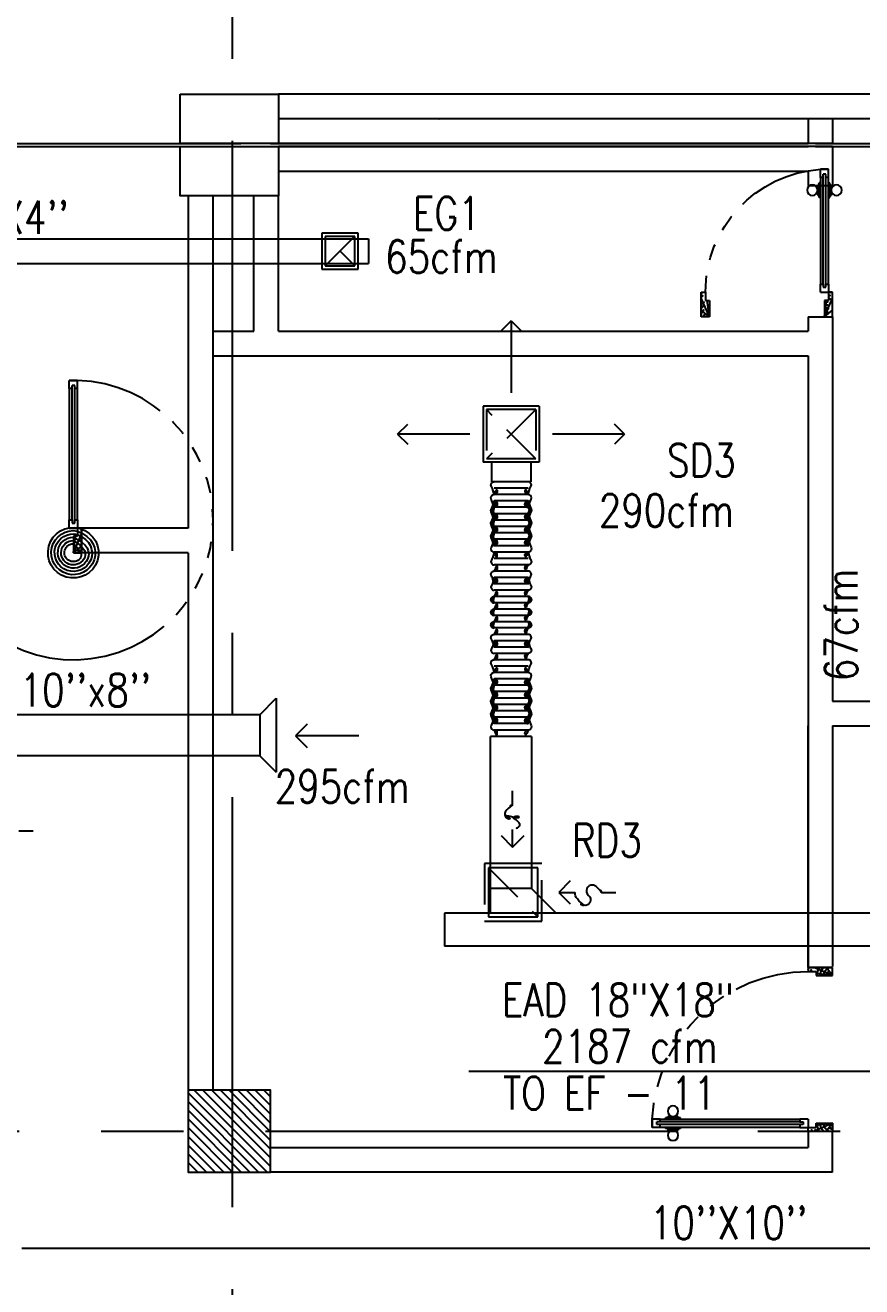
# Model space of a CAD drawing. Extents: x 417866200 to 417866302, y 43498034 to 43498122.
# Drawn here: x 417866227.12 to 417866232.22, y 43498061.09 to 43498068.78 of the extents above; entities that cross this region are included whole.
import ezdxf

# ---------------------------------------------------------------- set-up
doc = ezdxf.new("R2010")
doc.units = 0
doc.header["$MEASUREMENT"] = 0
doc.linetypes.add('CENTERX2', pattern=[4, 2.5, -0.5, 0.5, -0.5])
doc.linetypes.add('HIDDEN', pattern=[0.375, 0.25, -0.125])
doc.layers.get('0').update_dxf_attribs({"linetype": 'CONTINUOUS'})
for name, color, linetype in [('AXES', 11, 'CENTERX2'), ('COL', 7, 'CONTINUOUS'), ('DOOR', 9, 'CONTINUOUS'), ('DUCT', 6, 'CONTINUOUS'), ('EJ', 9, 'CONTINUOUS'), ('EXDUCT', 10, 'CONTINUOUS'), ('HAT', 11, 'CONTINUOUS'), ('M-AC-FLEX', 7, 'CONTINUOUS'), ('M-EGU.', 2, 'CONTINUOUS'), ('M-TEXT', 2, 'CONTINUOUS'), ('SCD', 2, 'CONTINUOUS'), ('WALL', 9, 'CONTINUOUS')]:
    doc.layers.add(name, color=color, linetype=linetype)
doc.styles.add('ROMANS', font='ROMANS.shx', dxfattribs={"width": 0.6})

# ---------------------------------------------------------------- blocks, each defined once
blk = doc.blocks.new('DOOR80')
at = {"layer": 'DOOR', "color": 7, "linetype": 'ByBlock'}
for p, q in [((-150, 800), (0, 800)), ((-150, 800), (-150, 775)), ((0, 800), (-150, 800)), ((-150, 775), (-100, 775)), ((0, 750), (-113.7, 800)), ((-100, 775), (-100, 750)), ((0, 750), (-40.1, 800)), ((0, 750), (0, 800)), ((0, 750), (-100, 763.4)), ((-100, 750), (0, 750)), ((-727.2, 82.2), (-817.2, 82.2)), ((-817.2, 75), (-817.2, 82.2)), ((-804.6, 91.2), (-739.8, 91.2)), ((-804.6, 82.2), (-804.6, 91.2)), ((-804.6, 82.2), (-739.8, 82.2)), ((-739.8, 82.2), (-739.8, 91.2)), ((-727.2, 75), (-727.2, 82.2)), ((-849.6, 75), (-899.6, 75)), ((-899.6, 75), (-899.6, 25)), ((-899.6, 25), (-899.6, 75)), ((-849.6, 25), (-899.6, 25)), ((-849.6, 58), (-869.6, 58)), ((-869.6, 42), (-869.6, 58)), ((-849.6, 42), (-869.6, 42)), ((-849.6, 58), (-849.6, 75)), ((-849.6, 25), (-849.6, 42)), ((-817.2, 25), (-817.2, 17.8)), ((-727.2, 17.8), (-817.2, 17.8)), ((-804.6, 17.8), (-739.8, 17.8)), ((-804.6, 17.8), (-804.6, 8.8)), ((-804.6, 8.8), (-739.8, 8.8)), ((-739.8, 17.8), (-739.8, 8.8)), ((-727.2, 25), (-727.2, 17.8)), ((-150, 75), (-200, 75)), ((-200, 75), (-200, 58)), ((-200, 58), (-180, 58)), ((-180, 42), (-200, 42)), ((-200, 42), (-200, 25)), ((-200, 25), (-150, 25)), ((-180, 58), (-180, 42)), ((-150, 75), (-150, 25)), ((-150, 25), (-100, 25)), ((-150, 0), (-150, 25)), ((0, 0), (-150, 0)), ((0, 50), (-113.7, 0)), ((-100, 25), (-100, 50)), ((0, 50), (-100, 36.6)), ((-100, 50), (0, 50)), ((0, 50), (-40.1, 0)), ((0, 50), (0, 0))]:
    blk.add_line(p, q, dxfattribs=at)
at = {"layer": 'DOOR', "linetype": 'ByBlock'}
for p, q in [((-849.6, 75), (-200, 75)), ((-200, 58), (-849.6, 58)), ((-200, 42), (-849.6, 42)), ((-200, 25), (-849.6, 25))]:
    blk.add_line(p, q, dxfattribs=at)
at = {"layer": 'DOOR', "color": 7, "linetype": 'ByBlock'}
for centre in [(-772.2, 123.5), (-772.2, -23.5)]:
    blk.add_circle(centre, 32.4, dxfattribs=at)
at = {"layer": 'DOOR', "linetype": 'HIDDEN', "ltscale": 0.5}
blk.add_arc((-149.1, 22.7), 752.3, 90.06946, 176.0204, dxfattribs=at)
at = {"layer": 'DOOR', "color": 7, "linetype": 'ByBlock'}
for centre, radius, start, end in [((0, 750), 154.4, 161.10529, 166.28577), ((0, 750), 134.4, 158.15985, 169.28002), ((0, 750), 94.4, 148.01819, 180), ((0, 750), 74.4, 137.77643, 180), ((0, 750), 54.4, 113.20738, 180), ((0, 750), 34.4, 90, 180), ((0, 750), 14.4, 90, 180), ((0, 50), 154.4, 193.71423, 198.89471), ((0, 50), 134.4, 190.71998, 201.84015), ((0, 50), 114.4, 192.62257, 205.91616), ((0, 50), 94.4, 180, 211.98181), ((0, 50), 74.4, 180, 222.22357), ((0, 50), 54.4, 180, 246.79262), ((0, 50), 34.4, 180, 270), ((0, 50), 14.4, 180, 270)]:
    blk.add_arc(centre, radius, start, end, dxfattribs=at)
blk = doc.blocks.new('DOOR-10')
at = {"layer": 'DOOR', "color": 0, "linetype": 'ByBlock'}
for p, q in [((-25.7, 1100), (-75.7, 1100)), ((-75.7, 1100), (-25.7, 1100)), ((-75.7, 1050), (-75.7, 1100)), ((-25.7, 1050), (-25.7, 1100)), ((-82.9, 1005), (-91.9, 1005)), ((-91.9, 1005), (-91.9, 940.2)), ((-75.7, 1017.6), (-82.9, 1017.6)), ((-82.9, 927.6), (-82.9, 1017.6)), ((-82.9, 1005), (-82.9, 940.2)), ((-58.7, 1050), (-75.7, 1050)), ((-42.7, 1070), (-58.7, 1070)), ((-58.7, 1050), (-58.7, 1070)), ((-42.7, 1050), (-42.7, 1070)), ((-25.7, 1050), (-42.7, 1050)), ((-25.7, 1017.6), (-18.5, 1017.6)), ((-18.5, 927.6), (-18.5, 1017.6)), ((-18.5, 1005), (-9.5, 1005)), ((-18.5, 1005), (-18.5, 940.2)), ((-9.5, 1005), (-9.5, 940.2)), ((-82.9, 940.2), (-91.9, 940.2)), ((-75.7, 927.6), (-82.9, 927.6)), ((-25.7, 927.6), (-18.5, 927.6)), ((-18.5, 940.2), (-9.5, 940.2)), ((-75.7, 200), (-58.7, 200)), ((-75.7, 150), (-75.7, 200)), ((-58.7, 200), (-58.7, 180)), ((-58.7, 180), (-42.7, 180)), ((-42.7, 200), (-25.7, 200)), ((-42.7, 180), (-42.7, 200)), ((-25.7, 200), (-25.7, 150)), ((-1000.7, 0), (-1000.7, 150)), ((-1000.7, 150), (-975.7, 150)), ((-1000.7, 150), (-1000.7, 0)), ((-975.7, 150), (-975.7, 100)), ((-975.7, 100), (-950.7, 100)), ((-950.7, 100), (-950.7, 0)), ((-75.7, 150), (-25.7, 150)), ((-50.7, 100), (-50.7, 0)), ((-25.7, 100), (-50.7, 100)), ((-0.7, 150), (-25.7, 150)), ((-25.7, 150), (-25.7, 100)), ((-950.7, 0), (-1000.7, 0)), ((-50.7, 0), (-0.7, 0))]:
    blk.add_line(p, q, dxfattribs=at)
at = {"layer": 'DOOR', "linetype": 'ByBlock'}
for p, q in [((-75.7, 1050), (-75.7, 200)), ((-58.7, 200), (-58.7, 1050)), ((-42.7, 200), (-42.7, 1050)), ((-25.7, 200), (-25.7, 1050))]:
    blk.add_line(p, q, dxfattribs=at)
at = {"layer": 'DOOR', "color": 9, "linetype": 'ByBlock'}
for p, q in [((-950.7, 0), (-1000.7, 113.7)), ((-950.7, 0), (-964.1, 100)), ((-50.7, 0), (-0.7, 113.7)), ((-50.7, 0), (-37.3, 100)), ((-0.7, 0), (-0.7, 150)), ((-950.7, 0), (-1000.7, 40.1)), ((-50.7, 0), (-0.7, 40.1))]:
    blk.add_line(p, q, dxfattribs=at)
at = {"layer": 'DOOR', "color": 0, "linetype": 'ByBlock'}
for centre in [(-124.2, 972.6), (22.8, 972.6)]:
    blk.add_circle(centre, 32.4, dxfattribs=at)
at = {"layer": 'DOOR', "linetype": 'HIDDEN', "ltscale": 0.5}
blk.add_arc((-23.4, 149.1), 952.3, 93.14816, 179.94816, dxfattribs=at)
at = {"layer": 'DOOR', "color": 9, "linetype": 'ByBlock'}
for centre, radius, start, end in [((-950.7, 0), 154.4, 103.71423, 108.89471), ((-950.7, 0), 134.4, 100.71998, 111.84015), ((-950.7, 0), 94.4, 90, 121.98181), ((-50.7, 0), 94.4, 58.01819, 90), ((-50.7, 0), 134.4, 68.15985, 79.28002), ((-50.7, 0), 114.4, 64.08384, 77.37743), ((-50.7, 0), 154.4, 71.10529, 76.28577), ((-950.7, 0), 74.4, 90, 132.22357), ((-950.7, 0), 54.4, 90, 156.79262), ((-950.7, 0), 34.4, 90, 180), ((-950.7, 0), 14.4, 90, 180), ((-50.7, 0), 74.4, 47.77643, 90), ((-50.7, 0), 54.4, 23.20738, 90), ((-50.7, 0), 34.4, 0, 90), ((-50.7, 0), 14.4, 0, 90)]:
    blk.add_arc(centre, radius, start, end, dxfattribs=at)
blk = doc.blocks.new('A$C272A55A0')
at = {"layer": 'DOOR', "color": 0, "linetype": 'ByBlock'}
for p, q in [((0, 900.4), (0, 1050.4)), ((50, 1050.4), (0, 1050.4)), ((50, 950.4), (50, 1050.4)), ((1750, 950.4), (1750, 1050.4)), ((1750, 1050.4), (1800, 1050.4)), ((1800, 1050.4), (1800, 900.4)), ((25, 950.4), (50, 950.4)), ((25, 900.4), (25, 950.4)), ((1775, 950.4), (1750, 950.4)), ((1775, 900.4), (1775, 950.4)), ((0, 900.4), (25, 900.4)), ((75, 900.4), (25, 900.4)), ((25, 850.4), (25, 900.4)), ((42, 850.4), (25, 850.4)), ((58, 870.4), (42, 870.4)), ((42, 870.4), (42, 850.4)), ((58, 850.4), (58, 870.4)), ((75, 850.4), (58, 850.4)), ((75, 900.4), (75, 850.4)), ((1725, 900.4), (1775, 900.4)), ((1725, 900.4), (1725, 850.4)), ((1725, 850.4), (1742, 850.4)), ((1742, 870.4), (1758, 870.4)), ((1742, 850.4), (1742, 870.4)), ((1758, 870.4), (1758, 850.4)), ((1758, 850.4), (1775, 850.4)), ((1800, 900.4), (1775, 900.4)), ((1775, 850.4), (1775, 900.4)), ((1717.8, 160.1), (1708.8, 160.1)), ((1708.8, 95.3), (1708.8, 160.1)), ((1725, 172.7), (1717.8, 172.7)), ((1717.8, 172.7), (1717.8, 82.7)), ((1717.8, 95.3), (1717.8, 160.1)), ((1775, 172.7), (1782.2, 172.7)), ((1782.2, 172.7), (1782.2, 82.7)), ((1782.2, 160.1), (1791.2, 160.1)), ((1782.2, 95.3), (1782.2, 160.1)), ((1791.2, 95.3), (1791.2, 160.1)), ((1717.8, 95.3), (1708.8, 95.3)), ((1725, 82.7), (1717.8, 82.7)), ((1775, 82.7), (1782.2, 82.7)), ((1782.2, 95.3), (1791.2, 95.3)), ((25, 50.4), (42, 50.4)), ((25, 50.4), (25, 0.4)), ((25, 0.4), (75, 0.4)), ((75, 0.4), (25, 0.4)), ((42, 50.4), (42, 30.4)), ((42, 30.4), (58, 30.4)), ((58, 50.4), (75, 50.4)), ((58, 50.4), (58, 30.4)), ((75, 50.4), (75, 0.4)), ((1742, 50.4), (1725, 50.4)), ((1725, 50.4), (1725, 0.4)), ((1775, 0.4), (1725, 0.4)), ((1725, 0.4), (1775, 0.4)), ((1742, 50.4), (1742, 30.4)), ((1758, 30.4), (1742, 30.4)), ((1775, 50.4), (1758, 50.4)), ((1758, 50.4), (1758, 30.4)), ((1775, 50.4), (1775, 0.4))]:
    blk.add_line(p, q, dxfattribs=at)
at = {"layer": 'DOOR', "color": 9, "linetype": 'ByBlock'}
for p, q in [((50, 1050.4), (0, 1010.2)), ((50, 1050.4), (0, 936.6)), ((50, 1050.4), (36.6, 950.4)), ((1750, 1050.4), (1800, 1010.2)), ((1750, 1050.4), (1800, 936.6)), ((1750, 1050.4), (1763.4, 950.4))]:
    blk.add_line(p, q, dxfattribs=at)
at = {"layer": 'DOOR', "linetype": 'ByBlock'}
for p, q in [((25, 850.4), (25, 50.4)), ((42, 850.4), (42, 50.4)), ((58, 850.4), (58, 50.4)), ((75, 50.4), (75, 850.4)), ((1725, 50.4), (1725, 850.4)), ((1742, 850.4), (1742, 50.4)), ((1758, 850.4), (1758, 50.4)), ((1775, 850.4), (1775, 50.4))]:
    blk.add_line(p, q, dxfattribs=at)
at = {"layer": 'DOOR', "color": 0, "linetype": 'ByBlock'}
for centre in [(1676.5, 127.7), (1823.5, 127.7)]:
    blk.add_circle(centre, 32.4, dxfattribs=at)
at = {"layer": 'DOOR', "color": 9, "linetype": 'ByBlock'}
for centre, radius, start, end in [((50, 1050.4), 54.4, 203.20738, 270), ((50, 1050.4), 34.4, 180, 270), ((50, 1050.4), 14.4, 180, 270), ((1750, 1050.4), 14.4, 270, 0), ((1750, 1050.4), 34.4, 270, 0), ((1750, 1050.4), 54.4, 270, 336.79262), ((50, 1050.4), 74.4, 227.77643, 270), ((50, 1050.4), 94.4, 238.01819, 270), ((50, 1050.4), 114.4, 244.08384, 257.37743), ((50, 1050.4), 134.4, 248.15985, 259.28002), ((1750, 1050.4), 74.4, 270, 312.22357), ((1750, 1050.4), 94.4, 270, 301.98181), ((1750, 1050.4), 114.4, 282.62257, 295.91616), ((1750, 1050.4), 134.4, 280.71998, 291.84015), ((50, 1050.4), 154.4, 251.10529, 256.28577), ((1750, 1050.4), 154.4, 283.71423, 288.89471)]:
    blk.add_arc(centre, radius, start, end, dxfattribs=at)
at = {"layer": 'DOOR', "linetype": 'HIDDEN', "ltscale": 0.5}
for centre, start, end in [((50, 851.4), 268.31738, 3.29648), ((1750, 851.4), 176.70352, 271.68262)]:
    blk.add_arc(centre, 851.4, start, end, dxfattribs=at)
at = {"layer": 'WALL', "linetype": 'ByBlock'}
blk.add_line((1800, 900.4), (1800, 1050.4), dxfattribs=at)
blk = doc.blocks.new('C5')
at = {"layer": 'HAT', "linetype": 'ByBlock'}
h = blk.add_hatch(dxfattribs=at)
h.set_pattern_fill('ANSI31', color=256, scale=300, style=0)
h.set_pattern_definition([(45, (-223356.182, -51411.005), (-26.516504, 26.516504), [])])
h.paths.add_polyline_path([(300, 300), (0, 300), (0, 0), (300, 0)])
h.paths.add_polyline_path([(600, 300), (300, 300), (300, 0), (600, 0)])
at = {"layer": 'COL'}
blk.add_lwpolyline([(600, 300), (0, 300), (0, 0), (600, 0)], close=True, dxfattribs=at)
blk = doc.blocks.new('COL50')
at = {"layer": 'COL'}
blk.add_lwpolyline([(-250, 250), (-250, -250), (250, -250), (250, 250)], close=True, dxfattribs=at)
blk = doc.blocks.new('*X73')
at = {"color": 0}
for p, q in [((235128.6, 139881.3), (235597, 140349.7)), ((235128.6, 139934.3), (235544, 140349.7)), ((235128.6, 139987.3), (235491, 140349.7)), ((235128.6, 140040.4), (235437.9, 140349.7)), ((235128.6, 140093.4), (235384.9, 140349.7)), ((235128.6, 140146.4), (235331.9, 140349.7)), ((235128.6, 140199.5), (235278.8, 140349.7)), ((235128.6, 140252.5), (235225.8, 140349.7)), ((235128.6, 140305.5), (235172.8, 140349.7)), ((235150.1, 139849.7), (235628.6, 140328.2)), ((235203.1, 139849.7), (235628.6, 140275.2)), ((235256.1, 139849.7), (235628.6, 140222.2)), ((235309.1, 139849.7), (235628.6, 140169.1)), ((235362.2, 139849.7), (235628.6, 140116.1)), ((235415.2, 139849.7), (235628.6, 140063.1)), ((235468.2, 139849.7), (235628.6, 140010)), ((235521.3, 139849.7), (235628.6, 139957)), ((235574.3, 139849.7), (235628.6, 139904))]:
    blk.add_line(p, q, dxfattribs=at)

msp = doc.modelspace()

# ---------------------------------------------------------------- linework, layer by layer
at = {"layer": 'AXES'}
for p, q in [((417866228.384, 43498033.5727), (417866228.384, 43498111.2854)), ((417866200.934, 43498068.057), (417866268.624, 43498068.057)), ((417866200.934, 43498068.037), (417866268.624, 43498068.037)), ((417866200.584, 43498062.037), (417866268.624, 43498062.037))]:
    msp.add_line(p, q, dxfattribs=at)
at = {"layer": 'DUCT'}
for p, q in [((417866230.2056, 43498064.4421), (417866229.9556, 43498064.4421)), ((417866229.9556, 43498063.3644), (417866229.9556, 43498064.4421)), ((417866230.2056, 43498064.4421), (417866230.2056, 43498063.5144)), ((417866230.2056, 43498063.5144), (417866229.9556, 43498063.5144)), ((417866230.3556, 43498063.3644), (417866230.2056, 43498063.5144))]:
    msp.add_line(p, q, dxfattribs=at)
at = {"layer": 'DUCT', "linetype": 'ByBlock'}
for p, q in [((417866229.6756, 43498063.3644), (417866229.6756, 43498063.1644)), ((417866234.322, 43498063.3644), (417866229.6756, 43498063.3644)), ((417866234.322, 43498063.1644), (417866229.6756, 43498063.1644)), ((417866227.1, 43498061.3236), (417866234.3338, 43498061.3236))]:
    msp.add_line(p, q, dxfattribs=at)
at = {"layer": 'EJ'}
for p, q in [((417866225.014, 43498068.057), (417866228.114, 43498068.057)), ((417866225.014, 43498068.037), (417866228.114, 43498068.037)), ((417866228.614, 43498068.057), (417866229.489, 43498068.057)), ((417866228.614, 43498068.037), (417866229.489, 43498068.037)), ((417866231.889, 43498068.057), (417866228.664, 43498068.057)), ((417866231.889, 43498068.037), (417866228.664, 43498068.037)), ((417866229.639, 43498068.057), (417866231.889, 43498068.057)), ((417866229.639, 43498068.037), (417866231.889, 43498068.037)), ((417866232.039, 43498068.057), (417866235.314, 43498068.057)), ((417866232.039, 43498068.037), (417866235.314, 43498068.037))]:
    msp.add_line(p, q, dxfattribs=at)
at = {"layer": 'EXDUCT', "linetype": 'ByBlock'}
for p, q in [((417866225.6136, 43498067.4744), (417866229.2117, 43498067.4744)), ((417866229.2117, 43498067.4744), (417866229.2117, 43498067.3244)), ((417866225.7602, 43498067.3244), (417866229.2117, 43498067.3244)), ((417866228.5503, 43498064.5748), (417866228.6503, 43498064.6748)), ((417866228.6503, 43498064.6748), (417866228.6503, 43498064.2248)), ((417866228.5503, 43498064.5748), (417866225.6636, 43498064.5748)), ((417866228.5503, 43498064.5748), (417866228.5503, 43498064.3248)), ((417866228.5503, 43498064.3248), (417866225.8136, 43498064.3248)), ((417866228.5503, 43498064.3248), (417866228.6503, 43498064.2248))]:
    msp.add_line(p, q, dxfattribs=at)
at = {"layer": 'M-AC-FLEX', "color": 11}
for p, q in [((417866230.1844, 43498065.9557), (417866229.9769, 43498065.9557)), ((417866230.1844, 43498065.9167), (417866229.9769, 43498065.9167)), ((417866230.1844, 43498065.8777), (417866229.9769, 43498065.8777)), ((417866230.1844, 43498065.8387), (417866229.9769, 43498065.8387)), ((417866230.1844, 43498065.7997), (417866229.9769, 43498065.7997)), ((417866230.1844, 43498065.7607), (417866229.9769, 43498065.7607)), ((417866230.1844, 43498065.7217), (417866229.9769, 43498065.7217)), ((417866230.1844, 43498065.7217), (417866229.9769, 43498065.7217)), ((417866230.1844, 43498065.6827), (417866229.9769, 43498065.6827)), ((417866230.1844, 43498065.6437), (417866229.9769, 43498065.6437)), ((417866230.1844, 43498065.6047), (417866229.9769, 43498065.6047)), ((417866230.1844, 43498065.5657), (417866229.9769, 43498065.5657)), ((417866230.1844, 43498065.5267), (417866229.9769, 43498065.5267)), ((417866230.1844, 43498065.4884), (417866229.9769, 43498065.4884)), ((417866230.1844, 43498065.4884), (417866229.9769, 43498065.4884)), ((417866230.1844, 43498065.4494), (417866229.9769, 43498065.4494)), ((417866230.1844, 43498065.4494), (417866229.9769, 43498065.4494)), ((417866230.1844, 43498065.411), (417866229.9769, 43498065.411)), ((417866230.1844, 43498065.411), (417866229.9769, 43498065.411)), ((417866230.1844, 43498065.372), (417866229.9769, 43498065.372)), ((417866230.1844, 43498065.372), (417866229.9769, 43498065.372)), ((417866230.1844, 43498065.3337), (417866229.9769, 43498065.3337)), ((417866230.1844, 43498065.3337), (417866229.9769, 43498065.3337)), ((417866230.1844, 43498065.2947), (417866229.9769, 43498065.2947)), ((417866230.1844, 43498065.2947), (417866229.9769, 43498065.2947)), ((417866230.1844, 43498065.2571), (417866229.9769, 43498065.2571)), ((417866230.1844, 43498065.2571), (417866229.9769, 43498065.2571)), ((417866230.1844, 43498065.2181), (417866229.9769, 43498065.2181)), ((417866230.1844, 43498065.2181), (417866229.9769, 43498065.2181)), ((417866230.1844, 43498065.1798), (417866229.9769, 43498065.1798)), ((417866230.1844, 43498065.1798), (417866229.9769, 43498065.1798)), ((417866230.1844, 43498065.1408), (417866229.9769, 43498065.1408)), ((417866230.1844, 43498065.1408), (417866229.9769, 43498065.1408)), ((417866230.1844, 43498065.1031), (417866229.9769, 43498065.1031)), ((417866230.1844, 43498065.1031), (417866229.9769, 43498065.1031)), ((417866230.1844, 43498065.0641), (417866229.9769, 43498065.0641)), ((417866230.1844, 43498065.0641), (417866229.9769, 43498065.0641)), ((417866230.1844, 43498065.0258), (417866229.9769, 43498065.0258)), ((417866230.1844, 43498065.0258), (417866229.9769, 43498065.0258)), ((417866230.1844, 43498064.9868), (417866229.9769, 43498064.9868)), ((417866230.1844, 43498064.9868), (417866229.9769, 43498064.9868)), ((417866230.1844, 43498064.9485), (417866229.9769, 43498064.9485)), ((417866230.1844, 43498064.9485), (417866229.9769, 43498064.9485)), ((417866230.1844, 43498064.9095), (417866229.9769, 43498064.9095)), ((417866230.1844, 43498064.9095), (417866229.9769, 43498064.9095)), ((417866230.1844, 43498064.8712), (417866229.9769, 43498064.8712)), ((417866230.1844, 43498064.8322), (417866229.9769, 43498064.8322)), ((417866230.1844, 43498064.7932), (417866229.9769, 43498064.7932)), ((417866230.1844, 43498064.7542), (417866229.9769, 43498064.7542)), ((417866230.1844, 43498064.7152), (417866229.9769, 43498064.7152)), ((417866230.1844, 43498064.6762), (417866229.9769, 43498064.6762)), ((417866230.1844, 43498064.6761), (417866229.9769, 43498064.6761)), ((417866230.1844, 43498064.6372), (417866229.9769, 43498064.6372)), ((417866230.1844, 43498064.5981), (417866229.9769, 43498064.5981)), ((417866230.1844, 43498064.5591), (417866229.9769, 43498064.5591)), ((417866230.1844, 43498064.5201), (417866229.9769, 43498064.5201)), ((417866230.1844, 43498064.4811), (417866229.9769, 43498064.4811)), ((417866230.1844, 43498064.4421), (417866229.9769, 43498064.4421))]:
    msp.add_line(p, q, dxfattribs=at)
at = {"layer": 'M-AC-FLEX'}
for points in [[(417866229.9769, 43498065.8387, 1), (417866229.9769, 43498065.8777, -1), (417866229.9769, 43498065.9167, 1), (417866229.9769, 43498065.9557, -1.018005), (417866229.9769, 43498065.994)], [(417866230.1844, 43498065.8387, -1), (417866230.1844, 43498065.8777, 1), (417866230.1844, 43498065.9167, -1), (417866230.1844, 43498065.9557, 1.018005), (417866230.1844, 43498065.994)], [(417866229.9769, 43498065.8777, -1), (417866229.9769, 43498065.8387, 1), (417866229.9769, 43498065.7997)], [(417866230.1844, 43498065.8777, 1), (417866230.1844, 43498065.8387, -1), (417866230.1844, 43498065.7997)], [(417866229.9768, 43498065.7997, -1.000001), (417866229.9769, 43498065.8387)], [(417866229.9768, 43498065.8387, 1.000001), (417866229.9769, 43498065.7997)], [(417866229.9769, 43498065.7607, 1), (417866229.9769, 43498065.7997, -1), (417866229.9769, 43498065.8387)], [(417866229.9769, 43498065.7997, -1), (417866229.9769, 43498065.7607, 1), (417866229.9769, 43498065.7217)], [(417866230.1844, 43498065.7607, -1), (417866230.1844, 43498065.7997, 1), (417866230.1844, 43498065.8387)], [(417866230.1844, 43498065.7997, 1), (417866230.1844, 43498065.7607, -1), (417866230.1844, 43498065.7217)], [(417866230.1844, 43498065.7997, 1), (417866230.1844, 43498065.8387)], [(417866230.1844, 43498065.8387, -1), (417866230.1844, 43498065.7997)], [(417866229.9768, 43498065.7217, -1.000001), (417866229.9769, 43498065.7607)], [(417866229.9768, 43498065.7607, 1.000001), (417866229.9769, 43498065.7217)], [(417866229.9768, 43498065.7607, 1.000001), (417866229.9769, 43498065.7217)], [(417866229.9768, 43498065.7217, -1.000001), (417866229.9769, 43498065.7607)], [(417866229.9769, 43498065.6827, 1), (417866229.9769, 43498065.7217, -1), (417866229.9769, 43498065.7607)], [(417866229.9769, 43498065.7217, -1), (417866229.9769, 43498065.6827, 1), (417866229.9769, 43498065.6437)], [(417866230.1844, 43498065.6827, -1), (417866230.1844, 43498065.7217, 1), (417866230.1844, 43498065.7607)], [(417866230.1844, 43498065.7217, 1), (417866230.1844, 43498065.6827, -1), (417866230.1844, 43498065.6437)], [(417866230.1844, 43498065.7217, 1), (417866230.1844, 43498065.7607)], [(417866230.1844, 43498065.7607, -1), (417866230.1844, 43498065.7217)], [(417866230.1844, 43498065.7607, -1), (417866230.1844, 43498065.7217)], [(417866230.1844, 43498065.7217, 1), (417866230.1844, 43498065.7607)], [(417866229.9768, 43498065.6827, 1.000001), (417866229.9769, 43498065.6437)], [(417866229.9768, 43498065.6437, -1.000001), (417866229.9769, 43498065.6827)], [(417866229.9769, 43498065.6047, 1), (417866229.9769, 43498065.6437, -1), (417866229.9769, 43498065.6827)], [(417866229.9769, 43498065.6437, -1), (417866229.9769, 43498065.6047, 1), (417866229.9769, 43498065.5657, -1), (417866229.9769, 43498065.5267, 1.018005), (417866229.9769, 43498065.4884)], [(417866230.1844, 43498065.6047, -1), (417866230.1844, 43498065.6437, 1), (417866230.1844, 43498065.6827)], [(417866230.1844, 43498065.6437, 1), (417866230.1844, 43498065.6047, -1), (417866230.1844, 43498065.5657, 1), (417866230.1844, 43498065.5267, -1.018005), (417866230.1844, 43498065.4884)], [(417866230.1844, 43498065.6827, -1), (417866230.1844, 43498065.6437)], [(417866230.1844, 43498065.6437, 1), (417866230.1844, 43498065.6827)], [(417866229.9769, 43498065.372, 1), (417866229.9769, 43498065.411, -1.018005), (417866229.9769, 43498065.4494)], [(417866229.9769, 43498065.411, -1), (417866229.9769, 43498065.372, 1.018005), (417866229.9769, 43498065.3337)], [(417866230.1844, 43498065.372, -1), (417866230.1844, 43498065.411, 1.018005), (417866230.1844, 43498065.4494)], [(417866230.1844, 43498065.411, 1), (417866230.1844, 43498065.372, -1.018005), (417866230.1844, 43498065.3337)], [(417866229.9762, 43498065.2954, 1.000002), (417866229.9769, 43498065.2571)], [(417866229.9762, 43498065.2564, -1.000002), (417866229.9769, 43498065.2947)], [(417866230.1844, 43498065.2954, -1.017916), (417866230.1844, 43498065.2571)], [(417866230.1844, 43498065.2564, 1.017916), (417866230.1844, 43498065.2947)], [(417866229.9769, 43498065.1798, 0.000657), (417866229.9769, 43498065.1798, -1.018005), (417866229.9769, 43498065.2181)], [(417866229.9769, 43498065.2181, -0.000657), (417866229.9769, 43498065.2181, 1.018005), (417866229.9769, 43498065.1798)], [(417866230.1843, 43498065.1798, -0.000657), (417866230.1844, 43498065.1798, 1.018005), (417866230.1844, 43498065.2181)], [(417866230.1843, 43498065.2181, 0.000657), (417866230.1844, 43498065.2181, -1.018005), (417866230.1844, 43498065.1798)], [(417866229.9762, 43498065.1415, 1.000002), (417866229.9769, 43498065.1031)], [(417866229.9762, 43498065.1025, -1.000002), (417866229.9769, 43498065.1408)], [(417866230.1844, 43498065.1415, -1.017916), (417866230.1844, 43498065.1031)], [(417866230.1844, 43498065.1025, 1.017916), (417866230.1844, 43498065.1408)], [(417866229.9769, 43498064.9868, 1), (417866229.9769, 43498065.0258, -1.018005), (417866229.9769, 43498065.0641)], [(417866229.9769, 43498065.0258, -1), (417866229.9769, 43498064.9868, 1.018005), (417866229.9769, 43498064.9485)], [(417866230.1844, 43498064.9868, -1), (417866230.1844, 43498065.0258, 1.018005), (417866230.1844, 43498065.0641)], [(417866230.1844, 43498065.0258, 1), (417866230.1844, 43498064.9868, -1.018005), (417866230.1844, 43498064.9485)], [(417866229.9769, 43498064.7542, 1), (417866229.9769, 43498064.7932, -1), (417866229.9769, 43498064.8322, 1), (417866229.9769, 43498064.8712, -1.018005), (417866229.9769, 43498064.9095)], [(417866230.1844, 43498064.7542, -1), (417866230.1844, 43498064.7932, 1), (417866230.1844, 43498064.8322, -1), (417866230.1844, 43498064.8712, 1.018005), (417866230.1844, 43498064.9095)], [(417866229.9769, 43498064.7932, -1), (417866229.9769, 43498064.7542, 1), (417866229.9769, 43498064.7152)], [(417866230.1844, 43498064.7932, 1), (417866230.1844, 43498064.7542, -1), (417866230.1844, 43498064.7152)], [(417866229.9768, 43498064.7152, -1.000001), (417866229.9769, 43498064.7542)], [(417866229.9768, 43498064.7542, 1.000001), (417866229.9769, 43498064.7152)], [(417866229.9769, 43498064.6762, 1), (417866229.9769, 43498064.7152, -1), (417866229.9769, 43498064.7542)], [(417866229.9769, 43498064.7152, -1), (417866229.9769, 43498064.6762, 1), (417866229.9769, 43498064.6372)], [(417866230.1844, 43498064.6762, -1), (417866230.1844, 43498064.7152, 1), (417866230.1844, 43498064.7542)], [(417866230.1844, 43498064.7152, 1), (417866230.1844, 43498064.6762, -1), (417866230.1844, 43498064.6372)], [(417866230.1844, 43498064.7152, 1), (417866230.1844, 43498064.7542)], [(417866230.1844, 43498064.7542, -1), (417866230.1844, 43498064.7152)], [(417866229.9768, 43498064.6762, 1.000001), (417866229.9769, 43498064.6372)], [(417866229.9768, 43498064.6372, -1.000001), (417866229.9769, 43498064.6762)], [(417866229.9768, 43498064.6371, -1.000001), (417866229.9769, 43498064.6761)], [(417866229.9768, 43498064.6761, 1.000001), (417866229.9769, 43498064.6371)], [(417866229.9769, 43498064.5981, 1), (417866229.9769, 43498064.6371, -1), (417866229.9769, 43498064.6761)], [(417866229.9769, 43498064.6371, -1), (417866229.9769, 43498064.5981, 1), (417866229.9769, 43498064.5591)], [(417866230.1844, 43498064.5981, -1), (417866230.1844, 43498064.6371, 1), (417866230.1844, 43498064.6761)], [(417866230.1844, 43498064.6371, 1), (417866230.1844, 43498064.5981, -1), (417866230.1844, 43498064.5591)], [(417866230.1844, 43498064.6762, -1), (417866230.1844, 43498064.6372)], [(417866230.1844, 43498064.6372, 1), (417866230.1844, 43498064.6762)], [(417866230.1844, 43498064.6371, 1), (417866230.1844, 43498064.6761)], [(417866230.1844, 43498064.6761, -1), (417866230.1844, 43498064.6371)], [(417866229.9768, 43498064.5981, 1.000001), (417866229.9769, 43498064.5591)], [(417866229.9768, 43498064.5591, -1.000001), (417866229.9769, 43498064.5981)], [(417866229.9769, 43498064.5201, 1), (417866229.9769, 43498064.5591, -1), (417866229.9769, 43498064.5981)], [(417866229.9769, 43498064.5591, -1), (417866229.9769, 43498064.5201, 1), (417866229.9769, 43498064.4811, -1), (417866229.9769, 43498064.4421, 0.008922), (417866229.9762, 43498064.4421, 0.008922)], [(417866230.1844, 43498064.5201, -1), (417866230.1844, 43498064.5591, 1), (417866230.1844, 43498064.5981)], [(417866230.1844, 43498064.5591, 1), (417866230.1844, 43498064.5201, -1), (417866230.1844, 43498064.4811, 1), (417866230.1844, 43498064.4421, -0.008922), (417866230.185, 43498064.4421, -0.008922)], [(417866230.1844, 43498064.5981, -1), (417866230.1844, 43498064.5591)], [(417866230.1844, 43498064.5591, 1), (417866230.1844, 43498064.5981)]]:
    msp.add_lwpolyline(points, format="xyb", dxfattribs=at)
for centre, start, end in [((417866229.9769, 43498065.4689), 298.43137, 90.01777), ((417866229.9769, 43498065.4689), 298.43137, 90.01777), ((417866229.9769, 43498065.4689), 269.98223, 61.56863), ((417866229.9769, 43498065.4689), 269.98223, 61.56863), ((417866230.1844, 43498065.4689), 90, 241.56864), ((417866230.1844, 43498065.4689), 118.43136, 270), ((417866229.9769, 43498065.3142), 298.43137, 90.01777), ((417866229.9769, 43498065.3142), 298.43137, 90.01777), ((417866229.9769, 43498065.3142), 269.98223, 61.56863), ((417866229.9769, 43498065.3142), 269.98223, 61.56863), ((417866230.1844, 43498065.3142), 90, 241.56864), ((417866230.1844, 43498065.3142), 118.43136, 270), ((417866229.9769, 43498065.2376), 298.43137, 90.01777), ((417866229.9769, 43498065.2376), 298.43137, 90.01777), ((417866229.9769, 43498065.2376), 269.98223, 61.56863), ((417866229.9769, 43498065.2376), 269.98223, 61.56863), ((417866230.1844, 43498065.2376), 90, 241.56864), ((417866230.1844, 43498065.2376), 118.43136, 270), ((417866229.9769, 43498065.1603), 298.43137, 90.01777), ((417866229.9769, 43498065.1603), 298.43137, 90.01777), ((417866229.9769, 43498065.1603), 269.98223, 61.56863), ((417866229.9769, 43498065.1603), 269.98223, 61.56863), ((417866230.1844, 43498065.1603), 90, 241.56864), ((417866230.1844, 43498065.1603), 118.43136, 270), ((417866229.9769, 43498065.0836), 298.43137, 90.01777), ((417866229.9769, 43498065.0836), 298.43137, 90.01777), ((417866229.9769, 43498065.0836), 269.98223, 61.56863), ((417866229.9769, 43498065.0836), 269.98223, 61.56863), ((417866230.1844, 43498065.0836), 90, 241.56864), ((417866230.1844, 43498065.0836), 118.43136, 270), ((417866229.9769, 43498064.929), 298.43137, 90.01777), ((417866229.9769, 43498064.929), 298.43137, 90.01777), ((417866229.9769, 43498064.929), 269.98223, 61.56863), ((417866229.9769, 43498064.929), 269.98223, 61.56863), ((417866230.1844, 43498064.929), 90, 241.56864), ((417866230.1844, 43498064.929), 118.43136, 270)]:
    msp.add_arc(centre, 0.0195, start, end, dxfattribs=at)
at = {"layer": 'M-EGU.'}
for p, q in [((417866230.0806, 43498066.9756), (417866230.0195, 43498066.9145)), ((417866230.0806, 43498066.9756), (417866230.0806, 43498066.5368)), ((417866230.0806, 43498066.9756), (417866230.1417, 43498066.9145)), ((417866229.9102, 43498066.4548), (417866229.9102, 43498066.114)), ((417866230.251, 43498066.4548), (417866229.9102, 43498066.4548)), ((417866230.251, 43498066.4548), (417866230.251, 43498066.114)), ((417866229.3894, 43498066.2844), (417866229.4505, 43498066.3455)), ((417866230.7718, 43498066.2844), (417866230.7107, 43498066.3455)), ((417866229.8282, 43498066.2844), (417866229.3894, 43498066.2844)), ((417866229.3894, 43498066.2844), (417866229.4505, 43498066.2233)), ((417866230.7718, 43498066.2844), (417866230.333, 43498066.2844)), ((417866230.7718, 43498066.2844), (417866230.7107, 43498066.2233)), ((417866230.251, 43498066.114), (417866229.9102, 43498066.114)), ((417866229.9606, 43498066.114), (417866229.9606, 43498065.994)), ((417866230.2006, 43498066.114), (417866230.2006, 43498065.994)), ((417866230.2006, 43498065.994), (417866229.9606, 43498065.994)), ((417866228.8381, 43498064.5166), (417866228.7674, 43498064.4459)), ((417866229.1536, 43498064.4459), (417866228.7674, 43498064.4459)), ((417866228.7674, 43498064.4459), (417866228.8381, 43498064.3752)), ((417866230.0897, 43498064.025), (417866230.0897, 43498064.111)), ((417866227.081, 43498063.8672), (417866227.1696, 43498063.8672)), ((417866230.0897, 43498063.7679), (417866230.0897, 43498063.8747)), ((417866230.019, 43498063.8386), (417866230.0897, 43498063.7679)), ((417866230.0897, 43498063.7679), (417866230.1604, 43498063.8386)), ((417866229.9429, 43498063.642), (417866229.9429, 43498063.342)), ((417866230.2429, 43498063.642), (417866229.9429, 43498063.642)), ((417866230.2429, 43498063.342), (417866230.2429, 43498063.642)), ((417866230.441, 43498063.5623), (417866230.3703, 43498063.4916)), ((417866230.3703, 43498063.4916), (417866230.441, 43498063.4209)), ((417866230.3703, 43498063.4916), (417866230.4713, 43498063.4916)), ((417866230.6306, 43498063.4916), (417866230.7192, 43498063.4916)), ((417866229.9429, 43498063.342), (417866230.2429, 43498063.342))]:
    msp.add_line(p, q, dxfattribs=at)
at = {"layer": 'M-EGU.', "linetype": 'HIDDEN'}
for p, q in [((417866230.231, 43498066.4348), (417866229.9302, 43498066.134)), ((417866230.231, 43498066.134), (417866229.9302, 43498066.4348)), ((417866229.9302, 43498066.4348), (417866229.9302, 43498066.134)), ((417866230.231, 43498066.4348), (417866229.9302, 43498066.4348)), ((417866230.231, 43498066.4348), (417866230.231, 43498066.134)), ((417866230.231, 43498066.134), (417866229.9302, 43498066.134)), ((417866229.9179, 43498063.667), (417866229.9179, 43498063.317)), ((417866230.2679, 43498063.667), (417866229.9179, 43498063.667)), ((417866229.9429, 43498063.642), (417866230.2429, 43498063.342)), ((417866230.2679, 43498063.317), (417866230.2679, 43498063.667)), ((417866229.9179, 43498063.317), (417866230.2679, 43498063.317))]:
    msp.add_line(p, q, dxfattribs=at)
at = {"layer": 'M-EGU.'}
for points in [[(417866230.0897, 43498064.025, 0.187862), (417866230.0528, 43498064.0023, 0.202645), (417866230.0429, 43498063.9631, 0.616915), (417866230.0931, 43498063.9469, -0.668708), (417866230.1403, 43498063.9278, -0.194285), (417866230.126, 43498063.8919, -0.186051), (417866230.0897, 43498063.8747)], [(417866230.6306, 43498063.4916, 0.1324), (417866230.6083, 43498063.5238, 0.15664), (417866230.5775, 43498063.5365, 0.736612), (417866230.5522, 43498063.4736, -0.774232), (417866230.5244, 43498063.4127, -0.203349), (417866230.4823, 43498063.4402, -0.193808), (417866230.4713, 43498063.4916)]]:
    msp.add_lwpolyline(points, format="xyb", dxfattribs=at)
at = {"layer": 'M-TEXT', "color": 3}
msp.add_line((417866232.5669, 43498062.3989), (417866229.8224, 43498062.3989), dxfattribs=at)
at = {"layer": 'SCD', "linetype": 'HIDDEN'}
for p, q in [((417866229.1484, 43498067.5095), (417866228.9284, 43498067.5095)), ((417866228.9284, 43498067.5095), (417866228.9284, 43498067.2895)), ((417866228.9484, 43498067.3095), (417866229.1284, 43498067.4895)), ((417866229.1484, 43498067.2895), (417866229.1484, 43498067.5095)), ((417866228.9284, 43498067.2895), (417866229.1484, 43498067.2895))]:
    msp.add_line(p, q, dxfattribs=at)
at = {"layer": 'SCD'}
for p, q in [((417866228.9484, 43498067.4895), (417866228.9484, 43498067.3095)), ((417866229.1284, 43498067.4895), (417866228.9484, 43498067.4895)), ((417866229.1284, 43498067.3095), (417866229.1284, 43498067.4895)), ((417866228.9484, 43498067.3095), (417866229.1284, 43498067.3095))]:
    msp.add_line(p, q, dxfattribs=at)
at = {"layer": 'SCD', "linetype": 'ByBlock'}
msp.add_line((417866229.0384, 43498067.3995), (417866229.1284, 43498067.3095), dxfattribs=at)
at = {"layer": 'WALL'}
for p, q in [((417866235.264, 43498068.357), (417866228.664, 43498068.357)), ((417866235.264, 43498068.207), (417866228.664, 43498068.207)), ((417866231.889, 43498068.207), (417866231.889, 43498068.057)), ((417866232.039, 43498068.207), (417866232.039, 43498068.057)), ((417866228.664, 43498068.037), (417866231.889, 43498068.037)), ((417866232.039, 43498068.057), (417866231.889, 43498068.057)), ((417866232.039, 43498068.037), (417866231.889, 43498068.037)), ((417866232.039, 43498068.037), (417866232.039, 43498067.7995)), ((417866228.664, 43498067.887), (417866231.889, 43498067.887)), ((417866231.889, 43498067.887), (417866231.889, 43498067.7995)), ((417866228.114, 43498067.737), (417866228.114, 43498065.712)), ((417866228.264, 43498067.737), (417866228.264, 43498062.287)), ((417866228.514, 43498066.912), (417866228.514, 43498067.737)), ((417866228.514, 43498066.912), (417866228.514, 43498067.737)), ((417866228.664, 43498066.912), (417866228.664, 43498067.737)), ((417866228.664, 43498066.912), (417866228.664, 43498067.737)), ((417866231.889, 43498066.9995), (417866231.889, 43498066.912)), ((417866232.039, 43498066.9995), (417866232.039, 43498064.657)), ((417866228.264, 43498066.912), (417866228.514, 43498066.912)), ((417866228.264, 43498066.912), (417866228.514, 43498066.912)), ((417866228.664, 43498066.912), (417866231.889, 43498066.912)), ((417866228.264, 43498066.762), (417866231.889, 43498066.762)), ((417866231.889, 43498066.762), (417866231.889, 43498063.0395)), ((417866227.464, 43498065.562), (417866227.464, 43498065.712)), ((417866228.114, 43498065.712), (417866227.464, 43498065.712)), ((417866228.114, 43498065.562), (417866227.464, 43498065.562)), ((417866228.114, 43498065.562), (417866228.114, 43498062.287)), ((417866232.039, 43498064.657), (417866232.539, 43498064.657)), ((417866231.889, 43498063.0345), (417866231.889, 43498064.507)), ((417866232.039, 43498064.507), (417866232.039, 43498063.0395)), ((417866232.039, 43498064.507), (417866232.539, 43498064.507)), ((417866231.889, 43498062.0345), (417866231.889, 43498061.937)), ((417866232.039, 43498061.787), (417866232.039, 43498062.0345)), ((417866228.614, 43498061.937), (417866231.889, 43498061.937)), ((417866232.039, 43498061.787), (417866228.614, 43498061.787))]:
    msp.add_line(p, q, dxfattribs=at)
at = {"layer": 'WALL', "linetype": 'ByBlock'}
for p, q in [((417866231.889, 43498067.7995), (417866232.039, 43498067.7995)), ((417866231.889, 43498066.9995), (417866232.039, 43498066.9995)), ((417866232.039, 43498063.0345), (417866231.889, 43498063.0345))]:
    msp.add_line(p, q, dxfattribs=at)
at = {"layer": 'WALL'}
msp.add_arc((417866229.642, 43498068.204), 0.003, 90, 180, dxfattribs=at)

# ---------------------------------------------------------------- block references
at = {"layer": 'COL', "linetype": 'ByBlock', "xscale": -0.0009999871253967285, "yscale": 0.001000002026557922, "zscale": 0.001}
for p in [(417866228.664, 43498068.057), (417866228.664, 43498067.737)]:
    msp.add_blockref('C5', p, dxfattribs=at)
at = {"layer": 'COL', "xscale": 0.0009999871253967285, "yscale": 0.001000002026557922, "zscale": 0.001}
msp.add_blockref('COL50', (417866228.364, 43498062.037), dxfattribs=at)
at = {"layer": 'DOOR', "color": 7, "linetype": 'ByBlock', "xscale": -0.001000002026557922, "yscale": 0.001000002026557922, "zscale": 0.001, "rotation": 90}
msp.add_blockref('DOOR80', (417866232.039, 43498066.9995), dxfattribs=at)
at = {"layer": 'DOOR', "color": 0, "linetype": 'ByBlock', "xscale": 0.0009999871253967285, "yscale": 0.001000002026557922, "zscale": 0.001, "rotation": 180}
msp.add_blockref('A$C272A55A0', (417866227.464, 43498066.6123), dxfattribs=at)
at = {"layer": 'DOOR', "color": 0, "linetype": 'ByBlock', "ltscale": 0.3, "xscale": -0.001000002026557922, "yscale": 0.001000002026557922, "zscale": 0.001, "rotation": 90}
msp.add_blockref('DOOR-10', (417866232.039, 43498062.0338), dxfattribs=at)
at = {"layer": 'HAT', "xscale": -0.0009999871253967285, "yscale": 0.001000002026557922, "zscale": 0.001}
msp.add_blockref('*X73', (417866463.7425, 43497921.9372), dxfattribs=at)

# ---------------------------------------------------------------- texts
at = {"layer": 'M-TEXT', "style": 'ROMANS', "width": 0.8}
for s, p in [('EG1', (417866229.4829, 43498067.5309)), ("6''X4''", (417866226.702, 43498067.5065)), ('65cfm', (417866229.3132, 43498067.267)), ('SD3', (417866231.0308, 43498066.0255)), ('290cfm', (417866230.6146, 43498065.7197)), ("10''x8''", (417866227.0868, 43498064.6243)), ('295cfm', (417866228.6406, 43498064.0378)), ('RD3', (417866230.4516, 43498063.7086)), ('EAD 18"X18" ', (417866230.0245, 43498062.7366)), (' 2187 cfm', (417866230.1591, 43498062.4535)), ('TO EF - 11', (417866230.0322, 43498062.168)), ("10''X10''", (417866230.926, 43498061.3771))]:
    msp.add_text(s, height=0.2, dxfattribs=at).set_placement(p)
msp.add_text('67cfm', height=0.2, rotation=90, dxfattribs=at).set_placement((417866232.1911, 43498064.7789))

doc.saveas('drawing.dxf')
